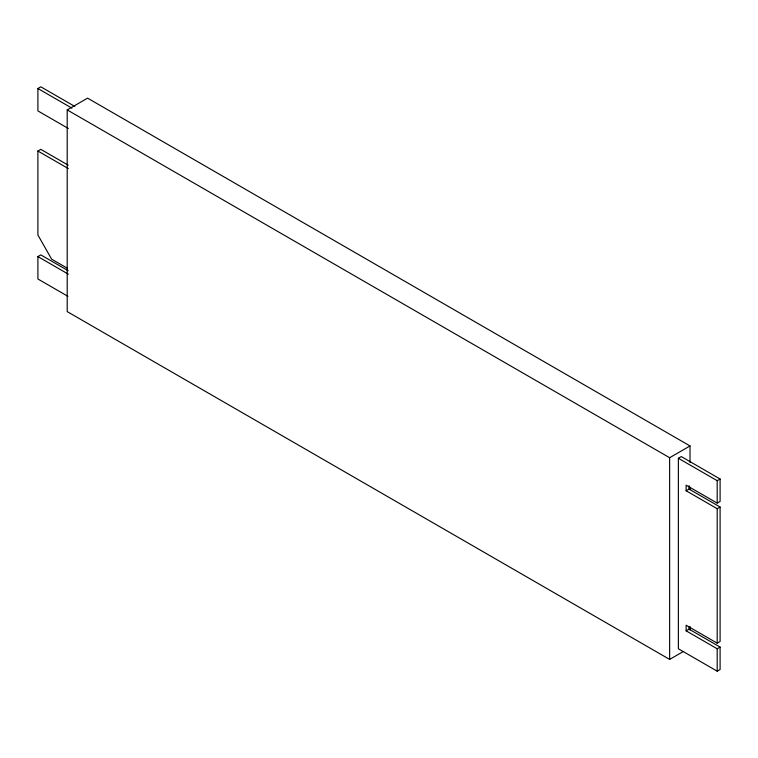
<?xml version="1.0" encoding="UTF-8"?>
<svg xmlns="http://www.w3.org/2000/svg" width="758" height="758" viewBox="0 0 758 758"><rect width="100%" height="100%" fill="white"/><g stroke="black" fill="none" stroke-linecap="round" stroke-linejoin="round"><path stroke-width="1.14" d="M68.334 128.481L37.9 110.914L37.9 88.506L40.809 86.819L74.853 106.471M682.882 651.766L669.636 659.413L67.206 311.604L67.206 109.91L87.587 98.142L690.017 445.95L690.017 462.465M67.348 268.228L51.62 259.141L37.9 235.008L37.9 151.031L40.809 149.345L68.201 165.159M67.936 296.331L37.9 278.991L37.9 256.583L40.809 254.906L68.201 270.72M67.206 109.91L669.636 457.718L690.017 445.95M678.372 458.277L681.281 456.591L720.1 479.009L720.1 501.417L717.191 503.094L686.132 485.167L686.132 490.767L717.191 508.703L720.1 507.017L720.1 641.486L717.191 643.163L686.132 625.236L686.132 630.836L717.191 648.772L720.1 647.086L720.1 669.494L717.191 671.181L678.372 648.772L678.372 458.277L717.191 480.686L720.1 479.009M686.132 490.767L689.05 489.09L720.1 507.017M686.132 630.836L689.05 629.159L720.1 647.086M37.9 88.506L71.934 108.157M37.9 151.031L68.334 168.598M37.9 256.583L68.334 274.159M717.191 480.686L717.191 503.094M717.191 508.703L717.191 643.163M717.191 648.772L717.191 671.181M690.017 487.233L690.017 489.592M690.017 626.421L690.017 629.955M689.05 485.726L689.05 489.09M689.05 626.913L689.05 629.159M669.636 457.718L669.636 659.413"/></g></svg>
